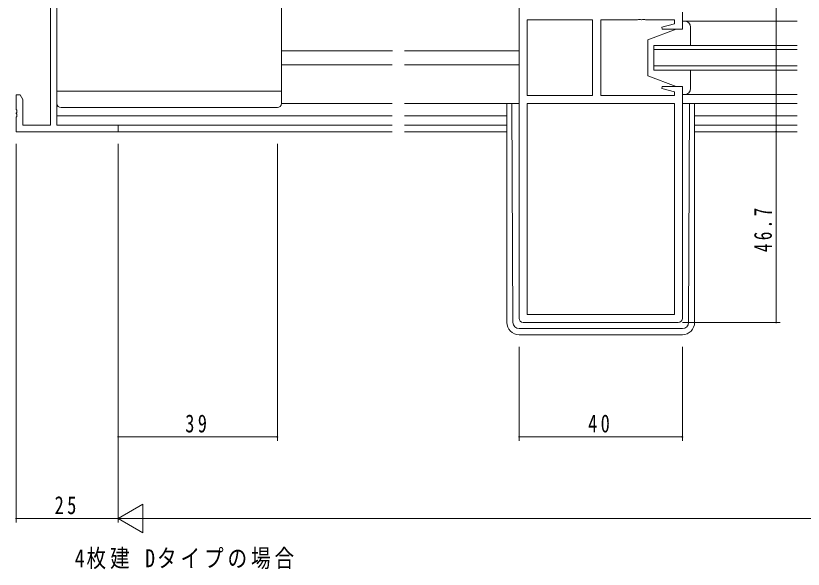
# Model space of a CAD drawing. Units: millimetres, scale not verified. Extents: x -567 to 567, y -403 to 403.
# Drawn here: x -137.2 to 55.7, y -98.3 to 37.2 of the extents above; entities that cross this region are included whole.
import ezdxf

# ---------------------------------------------------------------- set-up
doc = ezdxf.new("R2010")
doc.units = ezdxf.units.MM
doc.header["$LTSCALE"] = 2
doc.layers.add('0-2_USER1', color=7, linetype='Continuous')
for name, color, linetype, lineweight in [('0-3_YKK_11', 7, 'Continuous', 18), ('0-4_YKK_12', 2, 'Continuous', 18), ('0-5_YKK_13', 4, 'Continuous', 18), ('0-7_YKK_D', 6, 'Continuous', 18)]:
    doc.layers.add(name, color=color, linetype=linetype, lineweight=lineweight)
doc.styles.add('ＭＳ ゴシック', font='')
doc.styles.get('ＭＳ ゴシック').set_extended_font_data('MS Gothic')

msp = doc.modelspace()

# ---------------------------------------------------------------- linework, layer by layer
at = {"layer": '0-3_YKK_11'}
for p, q in [((-128.771, 77.177), (-128.771, 10.437)), ((-13.891, 43.007), (-13.891, -36.893)), ((-127.141, 10.437), (-127.141, 40.807)), ((26.109, 33.907), (26.109, 38.107)), ((-11.961, 36.177), (-11.961, 17.637)), ((4.109, 36.177), (-11.961, 36.177)), ((-11.961, 36.177), (-11.961, 17.637)), ((4.109, 17.637), (4.109, 36.177)), ((6.109, 36.177), (15.151, 36.177)), ((6.109, 17.637), (6.109, 36.177)), ((15.151, 36.177), (15.334, 36.297)), ((15.334, 36.297), (15.884, 36.297)), ((15.884, 36.297), (16.067, 36.177)), ((16.067, 36.177), (16.151, 36.177)), ((16.151, 36.177), (16.334, 36.297)), ((16.334, 36.297), (16.884, 36.297)), ((16.884, 36.297), (17.067, 36.177)), ((17.067, 36.177), (24.179, 36.177)), ((24.179, 35.26), (21.08, 34.429)), ((24.179, 36.177), (24.179, 35.26)), ((21.08, 34.429), (21.149, 33.907)), ((21.149, 33.907), (26.109, 33.907)), ((21.149, 19.907), (21.08, 19.384)), ((21.08, 19.384), (24.179, 18.554)), ((26.109, 19.907), (21.149, 19.907)), ((26.109, -36.893), (26.109, 19.907)), ((-137.141, 17.807), (-137.141, 14.265)), ((-136.141, 17.807), (-137.141, 17.807)), ((-135.511, 16.716), (-136.141, 17.807)), ((-11.961, 17.637), (4.109, 17.637)), ((24.179, 17.637), (6.109, 17.637)), ((24.179, 18.554), (24.179, 17.637)), ((-135.511, 10.437), (-135.511, 16.716)), ((-11.961, 15.707), (-11.961, -35.963)), ((24.179, 15.707), (-11.961, 15.707)), ((24.179, -35.963), (24.179, 15.707)), ((24.179, -35.963), (24.179, 15.707)), ((-137.141, 14.265), (-137.021, 14.082)), ((-137.021, 13.532), (-137.141, 13.348)), ((-137.021, 14.082), (-137.021, 13.532)), ((-137.141, 13.348), (-137.141, 13.265)), ((-137.141, 13.265), (-137.021, 13.082)), ((-137.021, 12.532), (-137.141, 12.348)), ((-137.141, 12.348), (-137.141, 8.807)), ((-137.021, 13.082), (-137.021, 12.532)), ((-128.771, 10.437), (-135.511, 10.437)), ((-112.141, 10.437), (-127.141, 10.437)), ((-112.141, 8.807), (-112.141, 10.437)), ((-137.141, 8.807), (-112.141, 8.807)), ((-11.961, -35.963), (24.179, -35.963)), ((-12.891, -37.893), (25.109, -37.893))]:
    msp.add_line(p, q, dxfattribs=at)
for centre, start, end in [((-12.891, -36.893), 180.00001, 269.99999), ((25.109, -36.893), 270.00001, 359.99999)]:
    msp.add_arc(centre, 1, start, end, dxfattribs=at)
at = {"layer": '0-4_YKK_12'}
for p, q in [((-72.141, 28.607), (-44.919, 28.607)), ((-42.016, 28.607), (-13.891, 28.607)), ((19.109, 28.907), (54.234, 28.907)), ((-72.141, 25.207), (-45.016, 25.207)), ((-42.016, 25.207), (-13.891, 25.207)), ((54.234, 24.907), (19.109, 24.907)), ((26.109, 15.707), (54.234, 15.707)), ((-127.141, 12.707), (-45.016, 12.707)), ((-42.016, 12.707), (-16.891, 12.707)), ((29.109, 12.707), (54.234, 12.707)), ((-45.016, 10.437), (-126.841, 10.437)), ((-16.891, 10.437), (-42.016, 10.437)), ((54.234, 10.437), (29.109, 10.437)), ((-112.441, 8.807), (-45.016, 8.807)), ((-42.016, 8.807), (-16.891, 8.807)), ((29.109, 8.807), (54.234, 8.807))]:
    msp.add_line(p, q, dxfattribs=at)
msp.add_lwpolyline([(54.234, 29.907), (19.109, 29.907), (19.109, 23.907), (54.234, 23.907)], dxfattribs=at)
at = {"layer": '0-5_YKK_13'}
for p, q in [((-127.141, 15.707), (-127.141, 39.207)), ((-72.141, 15.707), (-72.141, 39.207)), ((26.109, 35.908), (54.234, 35.907)), ((24.609, 33.907), (17.609, 31.307)), ((24.609, 33.907), (17.609, 31.307)), ((28.109, 30.307), (28.109, 34.407)), ((28.109, 29.907), (28.109, 34.407)), ((17.609, 31.307), (17.609, 22.507)), ((17.609, 31.307), (17.609, 22.507)), ((28.109, 19.407), (28.109, 23.907)), ((28.109, 19.407), (28.109, 23.507)), ((24.609, 19.907), (17.609, 22.507)), ((24.609, 19.907), (17.609, 22.507)), ((24.609, 19.907), (26.109, 19.907)), ((24.609, 19.907), (26.109, 19.907)), ((-127.141, 18.747), (-72.141, 18.747)), ((26.109, 17.906), (54.234, 17.906)), ((-72.141, 15.707), (-45.016, 15.707)), ((-42.016, 15.707), (-13.891, 15.707)), ((-16.891, 15.707), (-16.891, -37.891)), ((-15.399, -37.899), (-15.681, 15.707)), ((27.617, -37.899), (27.899, 15.707)), ((29.109, 15.707), (29.109, -37.891)), ((-126.141, 14.707), (-73.141, 14.707)), ((-13.899, -39.391), (26.117, -39.391)), ((-13.891, -40.891), (26.109, -40.891))]:
    msp.add_line(p, q, dxfattribs=at)
for points in [[(26.609, 35.907), (26.109, 35.907), (26.109, 33.907), (24.609, 33.907)], [(26.609, 35.907), (26.109, 35.907), (26.109, 33.907), (24.609, 33.907)], [(26.109, 19.907), (26.109, 17.907), (26.609, 17.907)], [(26.109, 19.907), (26.109, 17.907), (26.609, 17.907)]]:
    msp.add_lwpolyline(points, dxfattribs=at)
for centre, radius, start, end in [((26.609, 34.407), 1.5, 0, 90), ((26.609, 34.407), 1.5, 0, 90), ((26.609, 19.407), 1.5, 270, 0), ((26.609, 19.407), 1.5, 270, 0), ((-126.141, 15.707), 1, 180, 270), ((-73.141, 15.707), 1, 270, 0), ((-13.891, -37.891), 3, 180, 270), ((-13.899, -37.891), 1.5, 180.30155, 270), ((26.109, -37.891), 3, 270, 0), ((26.117, -37.891), 1.5, 270, 359.69845)]:
    msp.add_arc(centre, radius, start, end, dxfattribs=at)
at = {"layer": '0-7_YKK_D'}
for p, q in [((49.109, 78.807), (49.109, 8.807)), ((32.109, 8.807), (50.109, 8.807)), ((32.109, 8.807), (50.109, 8.807)), ((49.109, 8.807), (49.109, -37.893)), ((-137.141, 5.807), (-137.141, -86.893)), ((-112.141, 5.807), (-112.141, -86.893)), ((-112.141, 5.807), (-112.141, -66.893)), ((-112.141, 5.807), (-112.141, -86.893)), ((-73.141, 5.807), (-73.141, -66.893)), ((26.109, -37.893), (50.109, -37.893)), ((-13.891, -43.891), (-13.891, -66.893)), ((26.109, -43.891), (26.109, -66.893)), ((-112.141, -65.893), (-73.141, -65.893)), ((-13.891, -65.893), (26.109, -65.893)), ((-112.141, -85.893), (-106.079, -82.393)), ((-106.079, -89.393), (-106.079, -82.393)), ((-112.141, -85.893), (-137.141, -85.893)), ((-112.141, -85.893), (-106.079, -89.393)), ((-112.141, -85.893), (-100.017, -85.893)), ((-105.141, -85.893), (380.859, -85.893))]:
    msp.add_line(p, q, dxfattribs=at)
for centre, start, end in [((49.109, 8.807), 90, 270), ((49.109, 8.807), 90, 270), ((49.109, 8.807), 270, 90), ((49.109, 8.807), 270, 90), ((49.109, -37.893), 90, 270), ((49.109, -37.893), 270, 90), ((-112.141, -65.893), 0, 180), ((-112.141, -65.893), 180, 0), ((-73.141, -65.893), 0, 180), ((-73.141, -65.893), 180, 0), ((-13.891, -65.893), 0, 180), ((-13.891, -65.893), 180, 0), ((26.109, -65.893), 0, 180), ((26.109, -65.893), 180, 0), ((-137.141, -85.893), 0, 180), ((-137.141, -85.893), 180, 0)]:
    msp.add_arc(centre, 0.106, start, end, dxfattribs=at)

# ---------------------------------------------------------------- texts
at = {"layer": '0-2_USER1', "insert": (-122.773, -98.324), "char_height": 4.399, "attachment_point": 7, "style": 'ＭＳ ゴシック'}
msp.add_mtext('\\T1.2;\\W0.8;4枚建\\~Dタイプの場合', dxfattribs=at)
at = {"layer": '0-7_YKK_D', "color": 7, "insert": (48.109, -20.671), "char_height": 4.399, "attachment_point": 7, "rotation": 90, "style": 'ＭＳ ゴシック'}
msp.add_mtext('\\T1.39;\\W0.7;46.7', dxfattribs=at)
at = {"layer": '0-7_YKK_D', "color": 7, "char_height": 4.399, "attachment_point": 7, "style": 'ＭＳ ゴシック'}
for s, insert in [('\\T1.37;\\W0.75;39', (-95.711, -64.893)), ('\\T1.37;\\W0.75;40', (3.015, -64.893)), ('\\T1.37;\\W0.75;25', (-127.723, -84.893))]:
    msp.add_mtext(s, dxfattribs=dict(at, insert=insert))

doc.saveas('drawing.dxf')
